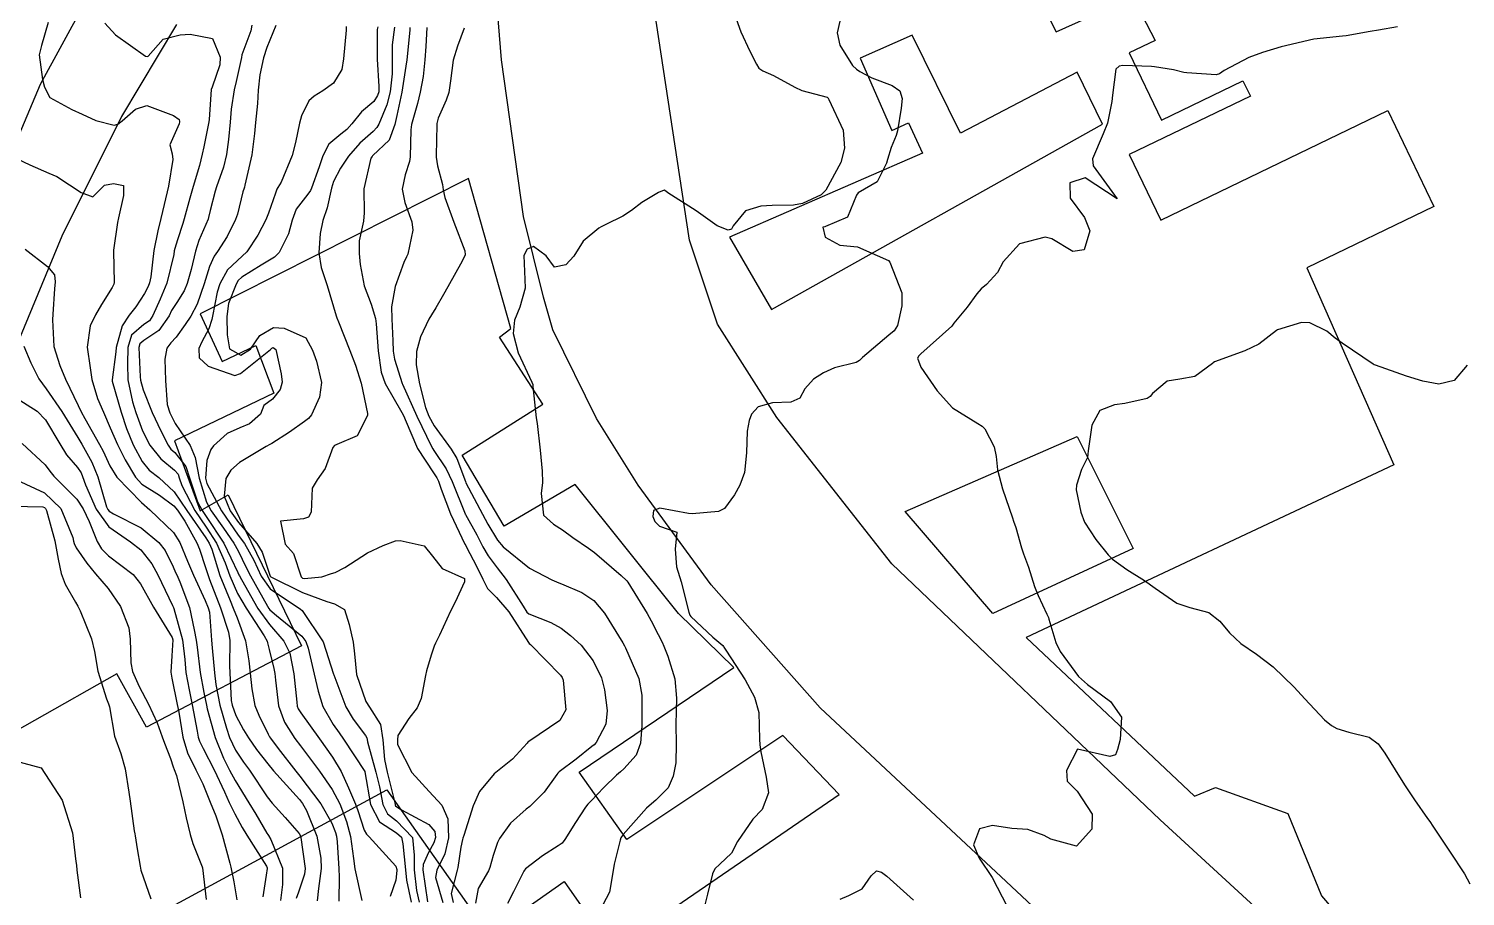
# Model space of a CAD drawing. Header units: metres. Extents: x 318500 to 325275, y 7408834 to 7428799.
# Drawn here: x 321789.5 to 321878.3, y 7422823.5 to 7422877.1 of the extents above; entities that cross this region are included whole.
import ezdxf

# ---------------------------------------------------------------- set-up
doc = ezdxf.new("R2010")
doc.units = ezdxf.units.M
doc.header["$MEASUREMENT"] = 0
for name, color, linetype in [('Curvas de Nivel 1m', 11, 'Continuous'), ('Curvas de Nivel 5m', 15, 'Continuous'), ('Edificações', 30, 'Continuous'), ('Vias Primárias', 230, 'Continuous')]:
    doc.layers.add(name, color=color, linetype=linetype)

msp = doc.modelspace()

# ---------------------------------------------------------------- linework, layer by layer
at = {"layer": 'Curvas de Nivel 1m', "flags": 128}
for points, elevation in [([(321794.213, 7422877.44), (321794.879, 7422876.727), (321796.73, 7422875.411), (321796.86, 7422875.388), (321796.898, 7422875.409), (321797.823, 7422876.449), (321798.88, 7422876.727), (321799.49, 7422876.762), (321800.877, 7422876.494), (321801.354, 7422875.345), (321801.327, 7422874.874), (321800.842, 7422873.504), (321800.798, 7422873.351), (321800.67, 7422871.495), (321800.65, 7422871.352), (321800.333, 7422869.811), (321800.239, 7422869.358), (321800.067, 7422868.654), (321799.676, 7422867.366), (321799.475, 7422866.643), (321799.131, 7422865.374), (321799.031, 7422865.07), (321798.71, 7422864.078), (321798.544, 7422863.541), (321798.51, 7422863.383), (321798.476, 7422863.162), (321798.05, 7422861.389), (321797.646, 7422860.415), (321797.194, 7422859.402), (321796.976, 7422859.074), (321796.641, 7422858.84), (321795.874, 7422858.175), (321795.646, 7422857.42), (321795.62, 7422856.41), (321795.653, 7422855.419), (321795.93, 7422854.067), (321796.131, 7422853.414), (321796.553, 7422852.284), (321796.993, 7422851.403), (321797.678, 7422850.54), (321798.525, 7422849.858), (321798.743, 7422849.598), (321798.814, 7422849.376), (321798.975, 7422848.911), (321799.783, 7422847.361), (321800.475, 7422846.327), (321801.115, 7422845.343), (321801.657, 7422844.129), (321801.934, 7422843.335), (321802.424, 7422842.234), (321802.944, 7422841.322), (321804.069, 7422839.62), (321804.24, 7422839.302), (321804.274, 7422839.197), (321804.375, 7422838.77), (321804.665, 7422837.597), (321804.721, 7422837.295), (321804.76, 7422836.887), (321804.946, 7422835.291), (321805.319, 7422834.284), (321805.967, 7422833.275), (321806.303, 7422832.82), (321807.477, 7422831.258), (321808.263, 7422830.131), (321808.729, 7422829.243), (321809.157, 7422828.154), (321809.398, 7422827.232), (321809.574, 7422825.865), (321809.663, 7422825.228), (321810.103, 7422823.289)], 769), ([(321839.719, 7422878.026), (321839.464, 7422876.841), (321839.622, 7422876.095), (321840.393, 7422874.827), (321840.643, 7422874.608), (321840.856, 7422874.47), (321841.594, 7422874.071), (321842.848, 7422873.606), (321843.321, 7422873.269), (321843.464, 7422872.791), (321843.419, 7422872.204), (321843.18, 7422870.794), (321843.097, 7422870.504), (321842.795, 7422869.779), (321842.564, 7422869.022), (321842.51, 7422868.803), (321841.928, 7422867.649), (321840.762, 7422866.973), (321840.657, 7422866.822), (321840.1, 7422865.469), (321838.731, 7422864.887), (321838.7, 7422864.881), (321838.573, 7422864.852), (321838.721, 7422864.24), (321839.629, 7422863.751), (321840.718, 7422863.628), (321842.634, 7422862.801), (321842.708, 7422862.698), (321843.441, 7422860.789), (321843.453, 7422860.004), (321843.174, 7422858.785), (321842.976, 7422858.457), (321842.644, 7422858.183), (321841.016, 7422856.814), (321840.829, 7422856.615), (321840.625, 7422856.492), (321839.299, 7422856.16), (321838.615, 7422855.865), (321837.99, 7422855.475), (321837.468, 7422854.861), (321837.152, 7422854.304), (321836.588, 7422854.049), (321835.471, 7422854.002), (321834.583, 7422853.753), (321834.168, 7422853.315), (321834.023, 7422852.908), (321833.905, 7422852.252), (321833.862, 7422850.91), (321833.729, 7422849.715), (321833.449, 7422848.916), (321833.111, 7422848.321), (321832.498, 7422847.485), (321832.13, 7422847.299), (321830.493, 7422847.148), (321830.266, 7422847.181), (321828.498, 7422847.512), (321828.117, 7422847.364), (321828.074, 7422846.986), (321828.188, 7422846.685), (321828.484, 7422846.385), (321829.547, 7422846.03), (321829.457, 7422844.965), (321829.529, 7422843.889), (321829.825, 7422842.959), (321830.286, 7422841.077), (321830.333, 7422840.951), (321830.357, 7422840.899), (321830.409, 7422840.823), (321831.786, 7422839.546), (321832.391, 7422839.021), (321832.434, 7422838.972), (321832.455, 7422838.929), (321832.579, 7422838.735), (321833.776, 7422836.909), (321834.344, 7422835.827), (321834.61, 7422834.896), (321834.667, 7422833.248), (321834.673, 7422832.895), (321834.732, 7422832.465), (321835.075, 7422830.888), (321835.215, 7422829.937), (321834.827, 7422828.891), (321834.244, 7422828.296), (321833.293, 7422826.914), (321832.933, 7422826.205), (321832.209, 7422825.529), (321831.909, 7422825.229), (321831.75, 7422824.934), (321831.438, 7422823.681), (321831.252, 7422822.939)], 759), ([(321803.304, 7422877.324), (321803.23, 7422876.98), (321802.87, 7422875.995), (321802.694, 7422875.5), (321802.657, 7422875.332), (321802.33, 7422873.85), (321802.208, 7422873.336), (321802.023, 7422872.137), (321801.959, 7422871.339), (321801.866, 7422870.267), (321801.735, 7422869.34), (321801.554, 7422868.56), (321801.127, 7422867.346), (321801.033, 7422867.07), (321800.738, 7422865.879), (321800.635, 7422865.448), (321800.607, 7422865.352), (321800.035, 7422864.035), (321799.823, 7422863.363), (321799.55, 7422862.229), (321799.307, 7422861.371), (321799.12, 7422860.927), (321798.662, 7422860.207), (321798.341, 7422859.699), (321798.194, 7422859.387), (321797.557, 7422858.475), (321796.627, 7422857.861), (321796.379, 7422857.657), (321796.315, 7422857.413), (321796.4, 7422855.614), (321796.424, 7422855.412), (321796.591, 7422854.808), (321797.152, 7422853.401), (321797.677, 7422852.269), (321798.124, 7422851.386), (321798.304, 7422851.15), (321798.536, 7422850.949), (321799.23, 7422850.073), (321799.454, 7422849.366), (321799.956, 7422847.901), (321800.234, 7422847.354), (321800.485, 7422846.985), (321801.572, 7422845.339), (321802.442, 7422843.541), (321802.504, 7422843.393), (321802.538, 7422843.329), (321802.654, 7422843.109), (321803.68, 7422841.311), (321804.395, 7422840.331), (321805.274, 7422839.287), (321805.639, 7422838.547), (321805.887, 7422837.277), (321806.076, 7422835.532), (321806.108, 7422835.273), (321806.17, 7422835.114), (321806.326, 7422834.875), (321807.48, 7422833.258), (321808.293, 7422832.129), (321808.824, 7422831.242), (321809.264, 7422830.236), (321809.707, 7422829.228), (321809.858, 7422828.838), (321810.234, 7422827.627), (321810.384, 7422827.37), (321810.542, 7422827.215), (321812.203, 7422825.409), (321812.266, 7422825.189), (321812.266, 7422825.123), (321812.19, 7422824.543), (321811.85, 7422823.52)], 768), ([(321804.784, 7422877.302), (321804.234, 7422875.945), (321804.021, 7422875.313), (321803.786, 7422874.253), (321803.701, 7422873.317), (321803.662, 7422872.483), (321803.538, 7422871.319), (321803.474, 7422870.645), (321803.302, 7422869.322), (321802.878, 7422867.446), (321802.842, 7422867.329), (321802.821, 7422867.267), (321802.755, 7422867.024), (321802.413, 7422865.655), (321802.298, 7422865.334), (321801.774, 7422864.279), (321801.171, 7422863.345), (321800.985, 7422863.059), (321800.691, 7422862.415), (321800.356, 7422861.355), (321799.917, 7422860.106), (321799.531, 7422859.367), (321799.178, 7422858.836), (321798.63, 7422858.062), (321798.307, 7422857.702), (321798.043, 7422857.389), (321797.931, 7422856.708), (321797.978, 7422855.389), (321798.068, 7422853.897), (321798.227, 7422853.385), (321798.56, 7422852.735), (321799.495, 7422851.366), (321799.806, 7422850.635), (321800.044, 7422849.357), (321800.498, 7422847.878), (321800.79, 7422847.347), (321801.551, 7422846.262), (321802.187, 7422845.333), (321802.455, 7422844.87), (321802.962, 7422843.839), (321803.226, 7422843.318), (321804.269, 7422841.445), (321804.356, 7422841.301), (321804.409, 7422841.232), (321804.825, 7422840.873), (321806.385, 7422839.591), (321806.637, 7422839.267), (321806.777, 7422838.865), (321807.157, 7422837.262), (321807.391, 7422836.213), (321807.683, 7422835.256), (321808.319, 7422834.146), (321808.695, 7422833.625), (321808.96, 7422833.24), (321810.28, 7422831.239), (321810.287, 7422831.22), (321810.641, 7422829.214), (321811.178, 7422828.144), (321812.233, 7422827.463), (321812.544, 7422827.187), (321812.625, 7422826.785), (321812.793, 7422825.184), (321812.846, 7422824.528), (321813.136, 7422823.18)], 767), ([(321809.134, 7422877.246), (321809.124, 7422877.009), (321808.964, 7422875.248), (321808.853, 7422874.581), (321808.348, 7422873.751), (321807.688, 7422873.262), (321807.153, 7422872.949), (321806.831, 7422872.659), (321806.372, 7422871.721), (321806.249, 7422871.278), (321805.994, 7422870.08), (321805.788, 7422869.285), (321805.105, 7422867.636), (321804.903, 7422867.298), (321804.853, 7422867.205), (321804.755, 7422866.941), (321804.324, 7422865.718), (321804.157, 7422865.309), (321803.674, 7422864.357), (321802.993, 7422863.326), (321802.697, 7422863.059), (321801.805, 7422862.222), (321801.323, 7422861.344), (321801.17, 7422860.848), (321800.872, 7422859.348), (321800.836, 7422859.159), (321800.638, 7422858.576), (321800.219, 7422857.763), (321800.031, 7422857.359), (321800.045, 7422856.789), (321800.609, 7422856.265), (321802.253, 7422855.684), (321802.605, 7422855.813), (321804.451, 7422857.303), (321804.532, 7422857.391), (321804.622, 7422857.432), (321804.774, 7422857.298), (321805.12, 7422855.807), (321805.17, 7422855.291), (321805.049, 7422854.837), (321804.584, 7422854.231), (321804.049, 7422853.837), (321803.829, 7422853.311), (321803.167, 7422852.715), (321802.557, 7422852.457), (321801.781, 7422852.108), (321800.927, 7422851.346), (321800.76, 7422851.126), (321800.531, 7422850.44), (321800.437, 7422849.351), (321800.515, 7422849.017), (321801.428, 7422847.341), (321802.468, 7422845.843), (321802.859, 7422845.324), (321803.434, 7422844.299), (321803.871, 7422843.309), (321804.428, 7422842.521), (321806.309, 7422841.272), (321806.409, 7422841.192), (321807.699, 7422839.257), (321808.346, 7422837.264), (321808.359, 7422837.214), (321809.118, 7422835.238), (321809.563, 7422834.472), (321810.313, 7422833.475), (321810.409, 7422833.316), (321810.426, 7422833.218), (321810.448, 7422833.078), (321810.968, 7422831.21), (321811.185, 7422830.288), (321811.395, 7422829.203), (321811.681, 7422828.635), (321812.24, 7422828.203), (321813.23, 7422827.18), (321813.319, 7422826.074), (321813.328, 7422825.179), (321813.468, 7422823.89), (321813.645, 7422823.175)], 766), ([(321812.112, 7422877.202), (321811.975, 7422876.102), (321811.967, 7422875.203), (321811.963, 7422874.316), (321811.851, 7422873.205), (321811.638, 7422872.398), (321811.136, 7422871.215), (321811.021, 7422871.003), (321810.803, 7422870.768), (321809.976, 7422870.048), (321809.266, 7422869.243), (321808.772, 7422868.491), (321808.349, 7422867.67), (321808.23, 7422867.255), (321807.96, 7422866.04), (321807.694, 7422865.26), (321807.515, 7422864.465), (321807.437, 7422863.263), (321807.581, 7422862.371), (321807.955, 7422861.257), (321808.517, 7422859.386), (321808.56, 7422859.251), (321808.646, 7422859.009), (321809.353, 7422857.239), (321809.709, 7422856.331), (321810.048, 7422855.228), (321810.439, 7422853.355), (321810.447, 7422853.222), (321809.804, 7422851.978), (321808.543, 7422851.436), (321808.418, 7422851.375), (321808.304, 7422851.252), (321807.841, 7422849.943), (321807.33, 7422849.262), (321807.033, 7422848.744), (321806.966, 7422847.265), (321806.795, 7422846.957), (321806.484, 7422846.841), (321805.064, 7422846.708), (321805.365, 7422845.286), (321805.883, 7422844.708), (321806.354, 7422843.271), (321806.439, 7422843.19), (321806.547, 7422843.16), (321807.618, 7422843.258), (321808.228, 7422843.466), (321808.443, 7422843.541), (321809.049, 7422843.844), (321810.455, 7422844.754), (321811.408, 7422845.206), (321812.177, 7422845.482), (321812.465, 7422845.501), (321813.956, 7422845.175), (321814.454, 7422844.538), (321815.064, 7422843.779), (321816.44, 7422843.157), (321816.437, 7422842.96), (321815.862, 7422841.705), (321815.573, 7422841.153), (321814.895, 7422839.663), (321814.643, 7422839.166), (321814.566, 7422838.989), (321814.379, 7422838.428), (321814.087, 7422837.45), (321814.028, 7422837.173), (321813.755, 7422835.759), (321813.509, 7422835.178), (321812.999, 7422834.508), (321812.313, 7422833.464), (321812.289, 7422833.19), (321812.306, 7422832.914), (321813.179, 7422831.181), (321814.263, 7422830.01), (321815.034, 7422829.158), (321815.415, 7422828.325), (321815.455, 7422827.152), (321815.218, 7422826.152), (321814.734, 7422825.162), (321814.651, 7422824.705), (321815.089, 7422823.156)], 764), ([(321813.062, 7422877.188), (321813.06, 7422877.015), (321812.882, 7422875.19), (321812.879, 7422875.171), (321812.859, 7422875.065), (321812.561, 7422873.194), (321812.261, 7422871.756), (321812.136, 7422871.2), (321811.778, 7422870.222), (321810.781, 7422869.274), (321810.749, 7422869.252), (321810.725, 7422869.221), (321810.662, 7422869.105), (321810.217, 7422867.228), (321810.235, 7422865.73), (321810.204, 7422865.228), (321809.926, 7422864.018), (321809.926, 7422863.232), (321809.999, 7422862.537), (321810.246, 7422861.227), (321810.663, 7422860.093), (321810.936, 7422859.216), (321810.982, 7422858.877), (321811.114, 7422857.213), (321811.296, 7422855.899), (321811.545, 7422855.206), (321812.573, 7422853.415), (321812.689, 7422853.189), (321812.781, 7422852.974), (321813.541, 7422851.18), (321814.525, 7422849.675), (321814.731, 7422849.375), (321814.828, 7422849.165), (321815.004, 7422848.671), (321815.57, 7422847.154), (321816.462, 7422845.284), (321816.514, 7422845.192), (321816.538, 7422845.139), (321817.202, 7422843.879), (321817.562, 7422843.123), (321817.859, 7422842.546), (321818.423, 7422841.989), (321819.173, 7422841.102), (321820.391, 7422839.2), (321820.44, 7422839.139), (321820.507, 7422839.088), (321822.362, 7422837.196), (321822.462, 7422837.058), (321822.534, 7422836.881), (321822.703, 7422835.054), (321822.323, 7422834.389), (321820.408, 7422833.089), (321820.352, 7422833.047), (321820.309, 7422832.995), (321819.392, 7422832.001), (321818.28, 7422831.11), (321817.373, 7422830.014), (321816.967, 7422829.129), (321816.394, 7422827.3), (321816.34, 7422827.138), (321816.315, 7422827.053), (321816.221, 7422826.564), (321816.028, 7422825.317), (321815.983, 7422825.143), (321815.617, 7422823.71), (321815.729, 7422823.147)], 763), ([(321814.121, 7422877.178), (321814.05, 7422876.001), (321813.986, 7422875.179), (321813.884, 7422874.145), (321813.703, 7422873.181), (321813.528, 7422872.484), (321813.168, 7422871.186), (321813.121, 7422870.871), (321813.08, 7422869.187), (321813.049, 7422868.915), (321812.769, 7422868.081), (321812.585, 7422867.193), (321812.748, 7422866.381), (321813.19, 7422865.185), (321813.249, 7422864.658), (321812.93, 7422863.188), (321812.859, 7422863.028), (321812.695, 7422862.677), (321812.154, 7422861.198), (321811.919, 7422859.943), (321811.947, 7422859.201), (321812.003, 7422857.826), (321812.032, 7422857.199), (321812.122, 7422856.705), (321812.584, 7422855.19), (321812.599, 7422855.151), (321813.495, 7422853.181), (321814.401, 7422851.313), (321814.476, 7422851.171), (321814.539, 7422851.072), (321815.311, 7422849.941), (321815.686, 7422849.153), (321816.474, 7422847.156), (321816.482, 7422847.14), (321816.49, 7422847.122), (321817.193, 7422845.851), (321817.571, 7422845.123), (321817.895, 7422844.552), (321818.451, 7422843.818), (321819.02, 7422843.104), (321820.062, 7422841.446), (321820.286, 7422841.091), (321820.409, 7422840.974), (321821.777, 7422840.442), (321822.4, 7422840.086), (321822.988, 7422839.643), (321823.643, 7422839.041), (321824.376, 7422838.082), (321824.902, 7422837.025), (321825.085, 7422836.287), (321825.246, 7422835.021), (321825.169, 7422834.174), (321824.56, 7422833.027), (321824.44, 7422832.896), (321824.306, 7422832.784), (321823.325, 7422832.014), (321822.282, 7422831.218), (321822.196, 7422831.147), (321822.133, 7422831.062), (321821.364, 7422829.973), (321820.465, 7422829.087), (321820.248, 7422828.927), (321819.278, 7422828.062), (321818.601, 7422827.106), (321818.481, 7422826.853), (321818.214, 7422826.069), (321817.998, 7422825.318), (321817.911, 7422825.114), (321817.276, 7422824.031), (321817.116, 7422823.126)], 762), ([(321816.409, 7422877.147), (321815.998, 7422876.028), (321815.737, 7422875.157), (321815.566, 7422873.878), (321815.47, 7422873.161), (321815.309, 7422872.686), (321814.816, 7422871.582), (321814.733, 7422871.249), (321814.727, 7422871.171), (321814.684, 7422869.269), (321814.691, 7422869.171), (321814.775, 7422868.646), (321815.084, 7422867.486), (321815.129, 7422867.164), (321815.231, 7422866.685), (321815.787, 7422865.154), (321816.454, 7422863.393), (321816.478, 7422863.143), (321816.302, 7422862.751), (321815.41, 7422861.159), (321815.14, 7422860.696), (321814.661, 7422859.878), (321814.396, 7422859.43), (321814.243, 7422859.174), (321813.727, 7422858.085), (321813.471, 7422857.181), (321813.447, 7422856.346), (321813.668, 7422855.179), (321814.027, 7422853.727), (321814.237, 7422853.173), (321814.561, 7422852.595), (321815.615, 7422851.154), (321815.958, 7422850.572), (321816.491, 7422849.14), (321816.519, 7422849.073), (321817.557, 7422847.124), (321817.879, 7422846.517), (321818.474, 7422845.535), (321818.827, 7422845.106), (321820.451, 7422843.804), (321821.824, 7422843.069), (321822.272, 7422842.897), (321822.437, 7422842.835), (321823.693, 7422842.305), (321824.422, 7422841.811), (321825.088, 7422841.023), (321826.207, 7422839.197), (321826.317, 7422839.011), (321826.388, 7422838.886), (321827.215, 7422836.997), (321827.386, 7422835.953), (321827.389, 7422834.994), (321827.383, 7422834.056), (321827.304, 7422832.995), (321827.04, 7422832.258), (321826.286, 7422831.419), (321826.07, 7422831.226), (321825.831, 7422831.014), (321825.036, 7422830.254), (321824.256, 7422829.443), (321824.062, 7422829.223), (321823.921, 7422829.035), (321823.294, 7422828.098), (321822.638, 7422827.054), (321822.462, 7422826.821), (321822.224, 7422826.652), (321821.252, 7422826.037), (321820.202, 7422825.231), (321820.138, 7422825.153), (321820.106, 7422825.091), (321819.457, 7422823.821), (321819.102, 7422823.101)], 761), ([(321874.06, 7422877.225), (321872.899, 7422877.023), (321872.37, 7422876.933), (321870.894, 7422876.669), (321870.677, 7422876.64), (321868.89, 7422876.45), (321866.885, 7422875.992), (321865.732, 7422875.641), (321864.878, 7422875.327), (321863.358, 7422874.523), (321863.077, 7422874.316), (321862.866, 7422874.261), (321861.049, 7422874.376), (321860.868, 7422874.402), (321860.225, 7422874.566), (321859.051, 7422874.757), (321858.872, 7422874.767), (321857.095, 7422874.83), (321856.872, 7422874.788), (321856.669, 7422874.613), (321856.463, 7422872.999), (321856.431, 7422872.616), (321856.159, 7422871.28), (321855.886, 7422870.624), (321855.226, 7422869.065), (321855.277, 7422868.633), (321856.76, 7422866.61), (321854.779, 7422867.899), (321853.837, 7422867.587), (321853.843, 7422866.649), (321854.742, 7422865.451), (321855.063, 7422864.635), (321854.718, 7422863.456), (321854.017, 7422863.347), (321852.725, 7422864.124), (321852.303, 7422864.243), (321850.721, 7422863.818), (321849.706, 7422862.705), (321849.358, 7422862.052), (321848.689, 7422861.303), (321848.357, 7422861.051), (321848.088, 7422860.726), (321847.477, 7422859.923), (321846.653, 7422858.924), (321846.584, 7422858.808), (321846.532, 7422858.742), (321844.633, 7422857.028), (321844.497, 7422856.905), (321844.416, 7422856.772), (321844.621, 7422856.201), (321845.623, 7422854.755), (321846.584, 7422853.689), (321848.145, 7422852.724), (321848.413, 7422852.567), (321848.567, 7422852.404), (321849.15, 7422851.298), (321849.271, 7422850.703), (321849.36, 7422849.879), (321849.658, 7422848.699), (321850.277, 7422846.909), (321850.354, 7422846.691), (321850.486, 7422846.304), (321850.847, 7422845.058), (321850.975, 7422844.682), (321851.271, 7422843.865), (321851.65, 7422842.672), (321851.876, 7422842.113), (321852.414, 7422840.951), (321852.5, 7422840.748), (321852.528, 7422840.658), (321852.963, 7422839.219), (321853.22, 7422838.648), (321854.367, 7422837.114), (321854.908, 7422836.625), (321856.344, 7422835.565), (321857.023, 7422834.6), (321856.944, 7422833.228), (321856.779, 7422832.603), (321856.645, 7422832.265), (321856.303, 7422832.162), (321854.31, 7422832.63), (321853.623, 7422831.307), (321853.671, 7422830.639), (321854.271, 7422830.022), (321855.212, 7422828.62), (321855.18, 7422827.681), (321854.23, 7422826.63), (321852.652, 7422827.072), (321852.236, 7422827.288), (321851.233, 7422827.668), (321850.24, 7422827.716), (321849.041, 7422827.903), (321848.24, 7422827.707), (321847.871, 7422826.715), (321848.218, 7422825.896), (321849.034, 7422824.702), (321849.965, 7422822.9)], 758), ([(321788.776, 7422869.083), (321789.58, 7422868.694), (321790.767, 7422868.194), (321791.252, 7422867.97), (321792.05, 7422867.471), (321792.753, 7422866.983), (321793.481, 7422866.717), (321794.206, 7422867.438), (321794.761, 7422867.552), (321795.366, 7422867.424), (321795.375, 7422866.799), (321795.061, 7422865.427), (321795.013, 7422865.14), (321794.758, 7422863.429), (321794.758, 7422863.371), (321794.797, 7422861.429), (321794.772, 7422861.335), (321794.676, 7422861.131), (321794.017, 7422860.083), (321793.649, 7422859.445), (321793.325, 7422858.764), (321793.122, 7422857.452), (321793.318, 7422856.16), (321793.429, 7422855.448), (321793.76, 7422854.265), (321794.132, 7422853.437), (321794.555, 7422852.457), (321795.003, 7422851.425), (321795.474, 7422850.477), (321796.108, 7422849.414), (321796.514, 7422848.993), (321797.591, 7422848.306), (321798.494, 7422847.654), (321798.719, 7422847.377), (321799.158, 7422846.692), (321799.905, 7422845.358), (321800.07, 7422844.97), (321800.445, 7422843.836), (321800.596, 7422843.348), (321800.68, 7422843.104), (321801.369, 7422841.34), (321801.868, 7422839.855), (321801.95, 7422839.334), (321801.92, 7422837.779), (321801.933, 7422837.334), (321802.031, 7422835.636), (321802.087, 7422835.332), (321802.321, 7422834.699), (321802.797, 7422833.813), (321803.093, 7422833.318), (321803.592, 7422832.604), (321804.286, 7422831.719), (321804.65, 7422831.294), (321806.254, 7422829.507), (321806.431, 7422829.268), (321806.673, 7422828.838), (321807.309, 7422827.259), (321807.567, 7422825.899), (321807.582, 7422825.256), (321807.421, 7422824.018), (321807.339, 7422823.258)], 771), ([(321789.303, 7422863.504), (321790.689, 7422862.429), (321791.115, 7422861.914), (321791.162, 7422861.483), (321791.113, 7422861.044), (321791.016, 7422859.485), (321790.995, 7422859.135), (321791.068, 7422857.483), (321791.433, 7422856.302), (321791.795, 7422855.472), (321792.576, 7422853.846), (321792.766, 7422853.457), (321792.983, 7422853.034), (321793.892, 7422851.44), (321794.117, 7422851.017), (321794.527, 7422850.124), (321794.972, 7422849.425), (321796.497, 7422847.846), (321797.01, 7422847.402), (321798.469, 7422846.006), (321798.858, 7422845.374), (321799.323, 7422844.241), (321799.691, 7422843.361), (321800.417, 7422841.796), (321800.61, 7422841.348), (321800.681, 7422841.072), (321800.814, 7422839.346), (321800.843, 7422838.878), (321800.992, 7422837.344), (321801.076, 7422836.616), (321801.33, 7422835.34), (321801.729, 7422833.916), (321801.922, 7422833.334), (321802.292, 7422832.561), (321802.787, 7422831.822), (321803.15, 7422831.317), (321804.256, 7422829.69), (321804.558, 7422829.295), (321805.364, 7422828.406), (321806.231, 7422827.41), (321806.309, 7422827.269), (321806.332, 7422827.165), (321806.594, 7422825.266), (321806.56, 7422824.901), (321806.178, 7422823.803), (321806.039, 7422823.405)], 772), ([(321878.362, 7422856.323), (321877.562, 7422855.384), (321876.612, 7422855.166), (321875.633, 7422855.336), (321874.619, 7422855.656), (321872.702, 7422856.326), (321872.629, 7422856.357), (321872.564, 7422856.401), (321870.643, 7422857.7), (321870.216, 7422857.997), (321869.693, 7422858.434), (321868.657, 7422858.936), (321868.14, 7422858.975), (321866.651, 7422858.518), (321866.625, 7422858.506), (321866.586, 7422858.481), (321865.502, 7422857.631), (321864.637, 7422857.22), (321862.77, 7422856.528), (321862.677, 7422856.482), (321862.629, 7422856.441), (321861.539, 7422855.623), (321860.614, 7422855.469), (321859.845, 7422855.334), (321858.934, 7422854.577), (321858.786, 7422854.39), (321858.595, 7422854.272), (321857.222, 7422853.969), (321856.589, 7422853.893), (321855.677, 7422853.53), (321855.193, 7422852.631), (321854.957, 7422851.037), (321854.924, 7422850.634), (321854.801, 7422850.382), (321854.539, 7422849.883), (321854.235, 7422848.932), (321854.224, 7422848.643), (321854.499, 7422847.259), (321854.74, 7422846.636), (321855.423, 7422845.57), (321856.192, 7422844.614), (321856.466, 7422844.355), (321857.339, 7422843.715), (321858.447, 7422843.037), (321859.105, 7422842.573), (321860.426, 7422841.641), (321861.244, 7422841.369), (321862.418, 7422841.067), (321863.097, 7422840.52), (321863.696, 7422839.804), (321864.397, 7422839.151), (321865.359, 7422838.49), (321866.379, 7422837.716), (321867.679, 7422836.46), (321868.349, 7422835.734), (321869.56, 7422834.432), (321869.986, 7422834.084), (321870.325, 7422833.909), (321871.056, 7422833.68), (321872.32, 7422833.371), (321872.881, 7422832.957), (321873.277, 7422832.385), (321874.286, 7422830.757), (321874.54, 7422830.366), (321875.122, 7422829.502), (321875.923, 7422828.345), (321876.059, 7422828.154), (321876.245, 7422827.88), (321877.283, 7422826.329), (321878.209, 7422824.932), (321878.531, 7422824.315)], 757), ([(321789.219, 7422857.504), (321789.644, 7422856.466), (321790.145, 7422855.495), (321790.591, 7422854.875), (321791.566, 7422853.475), (321792.546, 7422851.875), (321792.797, 7422851.456), (321793.416, 7422850.334), (321793.786, 7422849.441), (321794.333, 7422847.591), (321794.399, 7422847.431), (321794.488, 7422847.312), (321794.755, 7422847.159), (321796.473, 7422846.283), (321797.562, 7422845.393), (321797.947, 7422844.88), (321798.445, 7422843.887), (321798.594, 7422843.531), (321798.66, 7422843.377), (321798.858, 7422842.95), (321799.446, 7422841.364), (321799.748, 7422840.001), (321799.87, 7422839.358), (321799.934, 7422838.915), (321800.12, 7422837.354), (321800.342, 7422836.122), (321800.503, 7422835.348), (321800.553, 7422835.122), (321801.038, 7422833.343), (321801.56, 7422832.065), (321801.919, 7422831.334), (321802.27, 7422830.688), (321803.12, 7422829.317), (321803.546, 7422828.613), (321804.231, 7422827.445), (321804.294, 7422827.362), (321804.337, 7422827.298), (321804.47, 7422827.052), (321805.198, 7422825.285), (321805.193, 7422824.277), (321805.079, 7422823.286)], 773), ([(321788.583, 7422854.409), (321790.052, 7422853.495), (321790.562, 7422852.962), (321791.436, 7422851.477), (321791.853, 7422850.79), (321792.525, 7422850.009), (321792.752, 7422849.686), (321792.848, 7422849.455), (321793.026, 7422848.938), (321793.688, 7422847.442), (321794.474, 7422846.348), (321795.803, 7422845.417), (321796.455, 7422844.939), (321797.116, 7422844.069), (321797.487, 7422843.394), (321798.412, 7422841.499), (321798.458, 7422841.379), (321798.487, 7422841.3), (321799.024, 7422839.37), (321799.154, 7422838.155), (321799.222, 7422837.367), (321799.425, 7422836.282), (321799.608, 7422835.361), (321799.921, 7422833.741), (321799.988, 7422833.355), (321800.061, 7422833.117), (321800.293, 7422832.664), (321800.97, 7422831.343), (321801.611, 7422829.985), (321801.904, 7422829.333), (321802.243, 7422828.641), (321802.708, 7422827.796), (321802.994, 7422827.319), (321804.201, 7422825.397), (321804.244, 7422825.299), (321804.249, 7422825.249), (321804.193, 7422824.854), (321803.972, 7422823.504)], 774), ([(321788.761, 7422849.262), (321790.505, 7422848.458), (321791.504, 7422847.475), (321792.244, 7422845.682), (321792.29, 7422845.463), (321792.322, 7422845.325), (321792.456, 7422845.06), (321793.107, 7422844.11), (321793.649, 7422843.442), (321794.427, 7422842.537), (321795.197, 7422841.422), (321795.702, 7422840.105), (321795.793, 7422839.416), (321795.829, 7422837.952), (321795.929, 7422837.414), (321796.346, 7422836.491), (321796.921, 7422835.401), (321797.45, 7422834.256), (321797.772, 7422833.388), (321797.913, 7422833.001), (321798.287, 7422832.055), (321798.444, 7422831.54), (321798.501, 7422831.377), (321798.658, 7422830.991), (321799.043, 7422829.368), (321799.251, 7422828.38), (321799.497, 7422827.361), (321799.66, 7422826.796), (321800.202, 7422825.454), (321800.232, 7422825.35), (321800.245, 7422825.304), (321800.486, 7422823.345)], 776), ([(321788.492, 7422847.628), (321790.392, 7422847.591), (321790.491, 7422847.554), (321790.555, 7422847.489), (321790.623, 7422847.353), (321791.14, 7422845.48), (321791.33, 7422844.358), (321791.533, 7422843.474), (321791.768, 7422842.807), (321792.414, 7422841.695), (321792.559, 7422841.458), (321792.703, 7422841.158), (321793.403, 7422839.445), (321793.581, 7422838.65), (321793.795, 7422837.438), (321794.334, 7422835.726), (321794.45, 7422835.429), (321794.509, 7422835.246), (321794.824, 7422833.425), (321795.216, 7422832.347), (321795.476, 7422831.412), (321795.696, 7422829.97), (321795.78, 7422829.407), (321796.04, 7422827.585), (321796.068, 7422827.402), (321796.087, 7422827.27), (321796.211, 7422826.48), (321796.403, 7422825.398), (321796.444, 7422825.15), (321797.067, 7422823.391)], 777), ([(321788.684, 7422831.904), (321790.28, 7422831.48), (321791.577, 7422829.467), (321792.22, 7422827.46), (321792.44, 7422825.694), (321792.464, 7422825.456), (321792.489, 7422825.162), (321792.72, 7422823.452)], 778), ([(321839.641, 7422823.365), (321840.181, 7422823.58), (321840.992, 7422824.004), (321841.564, 7422824.8), (321841.881, 7422825.119), (321842.204, 7422825.031), (321842.526, 7422824.787), (321844.178, 7422823.292)], 759)]:
    msp.add_lwpolyline(points, dxfattribs=dict(at, elevation=elevation))
at = {"layer": 'Curvas de Nivel 5m', "flags": 128}
for points, elevation in [([(321832.915, 7422878.588), (321833.514, 7422876.921), (321834.067, 7422875.718), (321834.473, 7422874.906), (321834.623, 7422874.669), (321834.856, 7422874.514), (321835.525, 7422874.222), (321836.846, 7422873.489), (321837.27, 7422873.3), (321838.84, 7422872.875), (321838.858, 7422872.867), (321838.875, 7422872.849), (321838.945, 7422872.742), (321839.825, 7422870.835), (321839.905, 7422869.722), (321839.673, 7422868.837), (321838.763, 7422867.129), (321838.468, 7422866.854), (321837.318, 7422866.305), (321836.75, 7422866.219), (321835.442, 7422866.197), (321834.749, 7422866.144), (321833.789, 7422865.87), (321833.031, 7422864.925), (321832.92, 7422864.734), (321832.726, 7422864.662), (321832.034, 7422864.937), (321830.744, 7422865.86), (321829.001, 7422866.976), (321828.867, 7422867.084), (321828.762, 7422867.142), (321828.41, 7422866.985), (321827.383, 7422866.368), (321826.743, 7422865.885), (321826.225, 7422865.528), (321825.173, 7422865.026), (321824.877, 7422864.879), (321824.726, 7422864.792), (321823.763, 7422863.996), (321823.191, 7422863.053), (321822.695, 7422862.527), (321822.001, 7422862.378), (321821.483, 7422863.078), (321820.709, 7422863.657), (321820.306, 7422863.494), (321820.112, 7422863.096), (321820.164, 7422861.617), (321820.178, 7422861.095), (321819.857, 7422859.903), (321819.526, 7422859.101), (321819.453, 7422858.287), (321819.762, 7422857.099), (321820.602, 7422855.275), (321820.652, 7422855.141), (321820.66, 7422855.089), (321820.667, 7422855.021), (321820.865, 7422853.086), (321820.917, 7422852.732), (321821.117, 7422851.081), (321821.226, 7422849.778), (321821.253, 7422849.079), (321821.177, 7422848.413), (321821.319, 7422847.078), (321821.94, 7422846.524), (321822.481, 7422846.175), (321823.127, 7422845.701), (321824.102, 7422845.036), (321824.466, 7422844.768), (321826.112, 7422843.347), (321826.44, 7422843.042), (321826.468, 7422843.01), (321826.519, 7422842.929), (321827.73, 7422840.99), (321827.972, 7422840.553), (321828.397, 7422839.707), (321828.643, 7422839.227), (321828.755, 7422838.975), (321828.996, 7422838.356), (321829.428, 7422836.964), (321829.538, 7422835.766), (321829.512, 7422834.962), (321829.501, 7422834.141), (321829.517, 7422832.962), (321829.482, 7422831.772), (321829.336, 7422830.964), (321829.007, 7422830.23), (321828.257, 7422829.472), (321827.982, 7422829.256), (321827.678, 7422828.989), (321826.233, 7422827.358), (321826.101, 7422827.141), (321826.051, 7422827.012), (321825.691, 7422825.532), (321825.598, 7422825.016), (321825.395, 7422823.804), (321824.988, 7422823.022)], 760), ([(321790.717, 7422877.492), (321790.301, 7422876.063), (321790.162, 7422875.497), (321790.368, 7422873.972), (321790.496, 7422873.493), (321790.831, 7422872.857), (321792.174, 7422872.116), (321792.815, 7422871.819), (321793.666, 7422871.447), (321794.806, 7422871.152), (321795.022, 7422871.213), (321795.296, 7422871.425), (321796.109, 7422872.129), (321796.824, 7422872.365), (321798.458, 7422871.743), (321798.812, 7422871.493), (321798.841, 7422871.38), (321798.842, 7422871.347), (321798.808, 7422871.226), (321798.241, 7422869.936), (321798.391, 7422869.386), (321798.431, 7422869.039), (321798.153, 7422867.389), (321797.893, 7422866.243), (321797.686, 7422865.396), (321797.489, 7422864.628), (321797.243, 7422863.402), (321797.059, 7422861.779), (321796.98, 7422861.405), (321796.895, 7422861.189), (321796.67, 7422860.762), (321796.134, 7422859.939), (321795.723, 7422859.419), (321795.295, 7422858.769), (321794.932, 7422857.427), (321794.898, 7422857.146), (321794.681, 7422855.429), (321794.685, 7422855.343), (321795.226, 7422853.423), (321795.558, 7422852.416), (321795.97, 7422851.416), (321796.53, 7422850.389), (321796.967, 7422849.846), (321797.564, 7422849.394), (321798.507, 7422848.518), (321799.297, 7422847.368), (321800.465, 7422845.671), (321800.674, 7422845.348), (321800.832, 7422844.971), (321801.33, 7422843.341), (321801.957, 7422841.794), (321802.153, 7422841.333), (321802.401, 7422840.736), (321802.917, 7422839.322), (321803.122, 7422838.073), (321803.2, 7422837.317), (321803.304, 7422836.357), (321803.479, 7422835.313), (321803.726, 7422834.713), (321804.312, 7422833.549), (321804.395, 7422833.383), (321804.449, 7422833.298), (321804.926, 7422832.665), (321806.014, 7422831.274), (321806.275, 7422830.948), (321807.563, 7422829.257), (321808.238, 7422828.057), (321808.47, 7422827.484), (321808.531, 7422827.245), (321808.574, 7422826.896), (321808.685, 7422825.243), (321808.702, 7422824.733), (321808.668, 7422823.243)], 770), ([(321811.08, 7422877.217), (321811.05, 7422877.056), (321811.053, 7422875.217), (321811.156, 7422873.528), (321811.139, 7422873.216), (321811.073, 7422872.98), (321810.831, 7422872.619), (321810.079, 7422871.973), (321809.472, 7422871.24), (321809.166, 7422870.883), (321808.8, 7422870.597), (321808.065, 7422869.984), (321807.694, 7422869.261), (321807.451, 7422868.586), (321806.982, 7422867.268), (321806.917, 7422867.109), (321806.754, 7422866.884), (321806.048, 7422865.972), (321805.789, 7422865.284), (321805.568, 7422864.436), (321804.997, 7422863.296), (321804.697, 7422862.994), (321803.883, 7422862.503), (321802.684, 7422861.755), (321802.463, 7422861.551), (321802.335, 7422861.333), (321801.87, 7422860.13), (321801.757, 7422859.339), (321801.773, 7422858.199), (321801.923, 7422857.337), (321802.616, 7422856.951), (321803.226, 7422857.321), (321803.79, 7422858.155), (321804.641, 7422858.667), (321805.305, 7422858.625), (321806.631, 7422858.013), (321807.052, 7422857.266), (321807.292, 7422856.585), (321807.598, 7422855.26), (321807.489, 7422854.359), (321806.984, 7422853.266), (321806.795, 7422853.04), (321806.564, 7422852.862), (321805.635, 7422852.203), (321804.543, 7422851.5), (321804.413, 7422851.43), (321804.192, 7422851.305), (321802.53, 7422850.319), (321802.005, 7422849.856), (321801.699, 7422849.338), (321801.59, 7422848.252), (321801.972, 7422847.335), (321802.479, 7422846.628), (321803.62, 7422845.313), (321803.934, 7422844.787), (321804.431, 7422843.3), (321804.481, 7422843.258), (321806.425, 7422842.291), (321807.93, 7422841.742), (321808.415, 7422841.604), (321809.028, 7422841.241), (321809.305, 7422840.328), (321809.556, 7422839.232), (321809.645, 7422838.503), (321809.763, 7422837.229), (321810.335, 7422835.57), (321810.578, 7422835.216), (321811.251, 7422834.137), (321811.394, 7422833.204), (321811.498, 7422831.995), (321811.668, 7422831.199), (321812.125, 7422829.319), (321812.151, 7422829.191), (321812.185, 7422829.126), (321812.249, 7422829.073), (321812.553, 7422828.881), (321814.238, 7422827.974), (321814.603, 7422827.533), (321814.639, 7422827.164), (321814.552, 7422826.838), (321814.216, 7422826.243), (321813.877, 7422825.501), (321813.864, 7422825.173), (321814.149, 7422823.192)], 765), ([(321789.109, 7422851.504), (321790.527, 7422850.178), (321790.816, 7422849.779), (321791.071, 7422849.482), (321792.499, 7422848.063), (321792.881, 7422847.454), (321793.256, 7422846.671), (321793.751, 7422845.441), (321794.009, 7422844.99), (321794.451, 7422844.555), (321795.962, 7422843.415), (321796.431, 7422842.841), (321797.22, 7422841.398), (321798.382, 7422839.518), (321798.413, 7422839.379), (321798.37, 7422838.387), (321798.297, 7422837.381), (321798.354, 7422837.01), (321798.7, 7422835.374), (321798.785, 7422834.911), (321799.044, 7422833.369), (321799.323, 7422832.397), (321799.841, 7422831.357), (321800.267, 7422830.474), (321800.731, 7422829.345), (321801.072, 7422828.511), (321801.468, 7422827.338), (321801.952, 7422825.585), (321802.012, 7422825.332), (321802.187, 7422824.429), (321802.374, 7422823.318)], 775)]:
    msp.add_lwpolyline(points, dxfattribs=dict(at, elevation=elevation))
at = {"layer": 'Edificações'}
for points in [[(321849.682, 7422883.417), (321852.975, 7422876.911), (321857.722, 7422879.054), (321859.1, 7422876.376), (321857.492, 7422875.61), (321859.492, 7422871.465), (321864.522, 7422873.892), (321864.982, 7422872.94), (321857.501, 7422869.329), (321859.452, 7422865.286), (321873.461, 7422872.046), (321876.316, 7422866.128), (321868.471, 7422862.342), (321873.829, 7422850.172), (321851.134, 7422839.508), (321861.524, 7422829.724), (321862.832, 7422830.262), (321867.293, 7422828.647), (321869.375, 7422823.561), (321870.683, 7422822.023), (321871.529, 7422822.331), (321872.683, 7422819.947), (321879.913, 7422822.715)], [(321817.949, 7422821.174), (321822.599, 7422824.452), (321825.557, 7422820.208), (321839.586, 7422829.834), (321836.098, 7422833.472), (321826.473, 7422827.044), (321823.515, 7422831.213), (321833.071, 7422837.656), (321829.658, 7422840.991), (321823.271, 7422848.969), (321818.88, 7422846.393), (321816.303, 7422850.782), (321821.281, 7422853.931), (321818.603, 7422858.062), (321819.291, 7422858.597), (321816.685, 7422867.847), (321800.119, 7422859.507), (321801.469, 7422856.563), (321803.555, 7422857.544), (321804.659, 7422854.601), (321798.524, 7422851.657), (321800.118, 7422847.343), (321801.836, 7422848.324), (321806.376, 7422839.002), (321796.804, 7422833.974), (321794.964, 7422837.285), (321784.767, 7422831.508)], [(321797.406, 7422822.394), (321811.64, 7422830.121), (321817.949, 7422821.174)]]:
    msp.add_lwpolyline(points, dxfattribs=at)
for points in [[(321844.091, 7422876.701), (321840.879, 7422875.291), (321842.838, 7422870.828), (321843.856, 7422871.298), (321844.718, 7422869.419), (321832.809, 7422864.242), (321835.394, 7422859.779), (321855.839, 7422871.21), (321854.272, 7422874.42), (321847.066, 7422870.662)], [(321857.732, 7422845.014), (321849.076, 7422841.003), (321843.646, 7422847.295), (321854.27, 7422851.936)]]:
    msp.add_lwpolyline(points, close=True, dxfattribs=at)
at = {"layer": 'Vias Primárias'}
for points in [[(323715.644, 7420145.548, 0), (323709.04, 7420132.939)], [(323831.088, 7420001.787, 0), (323833.844, 7420008.443, 0.220888)], [(321775.069, 7422757.396), (321790.521, 7422762.968), (321807.114, 7422770.929), (321814.111, 7422774.761), (321823.424, 7422780.524), (321839.634, 7422793.085), (321850.19, 7422802.106), (321852.205, 7422804.319, 0.112977), (321856.417, 7422811.793, 0.193026), (321855.747, 7422818.978), (321849.897, 7422824.457), (321838.396, 7422835.186), (321831.677, 7422842.772), (321827.168, 7422848.916), (321824.581, 7422853.036), (321821.895, 7422858.51), (321821.32, 7422860.522), (321820.074, 7422865.503), (321818.732, 7422875.179), (321818.254, 7422881.05, -0.092758)], [(321932.76, 7422741.187), (321917.501, 7422763.448), (321906.734, 7422777.477), (321900.389, 7422785.741), (321883.243, 7422806.36), (321859.401, 7422828.269), (321842.842, 7422844.066), (321835.727, 7422853.099), (321832.074, 7422858.864), (321830.344, 7422864.053), (321827.841, 7422880.44, -0.103303)]]:
    msp.add_lwpolyline(points, format="xyb", dxfattribs=at)
for points in [[(321785.25, 7422861.852), (321790.255, 7422873.682), (321792.916, 7422878.576)], [(321798.64, 7422877.362), (321795.259, 7422871.679), (321791.57, 7422864.305), (321788.245, 7422856.292)]]:
    msp.add_lwpolyline(points, dxfattribs=at)

doc.saveas('drawing.dxf')
